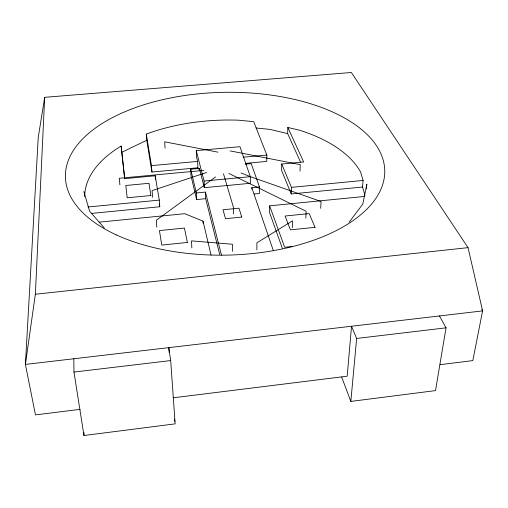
<?xml version="1.0" encoding="UTF-8"?>
<svg xmlns="http://www.w3.org/2000/svg" width="508" height="508" viewBox="0 0 508 508"><rect width="100%" height="100%" fill="white"/><g stroke="black" fill="none" stroke-linecap="round" stroke-linejoin="round"><path stroke-width="0.76" d="M251.809 189.103L251.816 187.636L259.486 186.9L259.436 193.484L254.095 194.005M256.864 249.866L256.902 242.805L292.538 220.821L292.31 227.755M198.247 169.196L197.891 167.786L151.93 172.034L146.768 140.259L146.298 134.093A140.824 74.841 -1.1 0 1 238.614 120.193L253.721 121.679L266.833 155.061L266.757 161.417L245.459 163.386M364.344 196.469L269.64 205.823L269.545 212.541L282.334 248.285M362.541 187.014L363.106 180.448L360.553 171.901A140.824 74.841 -1.1 0 0 299.669 130.258L287.826 127.464L303.657 161.976L281.75 164.014L281.603 170.44L291.23 193.961L362.541 187.014L364.979 195.294M300.507 162.008L287.655 133.61L287.826 127.464M291.23 193.961L291.44 187.363L281.75 164.014M299.999 171.196L300.247 164.649L230.073 150.876M305.829 218.142L306.127 211.264L228.867 173.425M80.118 409.346L35.471 414.89L25.4 364.426L35.363 294.24L44.691 97.314L351.371 72.492L468.039 247.65L482.6 310.896L472.821 360.61L440.036 364.68M320.7 208.318L321.075 201.498L250.33 176.67L241.046 172.942M366.408 188.925L366.827 184.214L362.807 204.045L349.231 222.123M439.458 315.951L446.056 327.825L435.502 390.601L350.837 401.415L356.635 338.455L351.523 326.244L347.186 376.206L173.177 397.802M44.691 97.314L38.246 137.433L25.4 364.426L482.6 310.896L481.762 309.556M215.544 176.949L156.305 220.25L156.813 227.152M124.67 178.873L121.768 152.311L146.768 140.259M206.616 172.491L152.089 190.608L152.597 197.314M73.831 358.756L73.971 372.066L83.972 435.508L175.152 423.863L170.688 360.566L168.802 347.637L169.139 352.349M73.971 372.066L170.688 360.566M356.635 338.455L446.056 327.825M35.363 294.24L468.039 247.65M292.551 246.444L284.658 247.269L269.64 205.823M99.168 222.148L184.702 213.703L203.01 221.107L211.042 254.984M87.986 206.991L159.29 200.114L159.76 206.762L91.199 213.443M291.44 187.363L363.106 180.448M197.891 167.786L197.637 161.398L196.532 157.042L196.272 150.628L239.96 146.691L250.33 176.67L250.33 183.293L204.318 187.681L199.422 168.415L190.697 169.221L190.989 175.66L196.609 199.574L205.67 198.698L219.71 254.483M190.697 169.221L196.329 192.964L205.442 192.088L221.463 255.099M159.29 200.114L155.213 175.793L124.733 178.626L121.164 146.056A140.824 74.841 -1.1 0 0 84.671 196.602M196.272 150.628L204.083 181.039L250.33 176.67M146.298 134.093L151.454 165.627L197.637 161.398M243.014 157.239L266.833 155.061M245.307 164.16L251.187 163.62L259.486 186.9M203.879 170.402L119.247 178.264L119.907 184.868M256.045 128.003L270.059 129.407L287.655 133.61M217.945 152.165L164.662 141.808L165.068 148.145M104.28 227.959L89.573 211.125L83.839 191.478M341.662 377.025L350.837 401.415M251.816 187.636L273.272 250.45M223.476 173.761L233.388 207.131L233.477 213.963M159.252 203.702L159.76 206.762M174.492 419.151L174.822 421.507M121.164 146.056L121.768 152.311M151.454 165.627L151.93 172.034M155.213 175.793L155.473 179.394M191.834 247.91L191.503 240.875L232.454 244.253L232.556 251.32M196.329 192.964L196.609 199.574M203.01 221.107L203.092 223.374M199.422 168.415L199.504 170.561M204.083 181.039L204.318 187.681M205.442 192.088L205.67 198.698M83.903 432.346L83.972 435.508M315.03 227.33L290.405 229.851L285.109 216.014L309.169 213.595L315.03 227.33M187.357 242.449L161.747 245.085L159.442 230.588L184.442 228.067L187.357 242.449M241.732 217.068L225.495 218.694L223.018 209.76L239.008 208.185L241.732 217.068M150.882 195.529L127.184 197.796L125.825 185.484L149.003 183.305L150.882 195.529M116.516 234.988A159.703 81.413 -1.1 0 0 380.765 189.605A159.703 81.413 -1.1 0 0 177.933 96.603A159.703 81.413 -1.1 0 0 116.516 234.988"/></g></svg>
